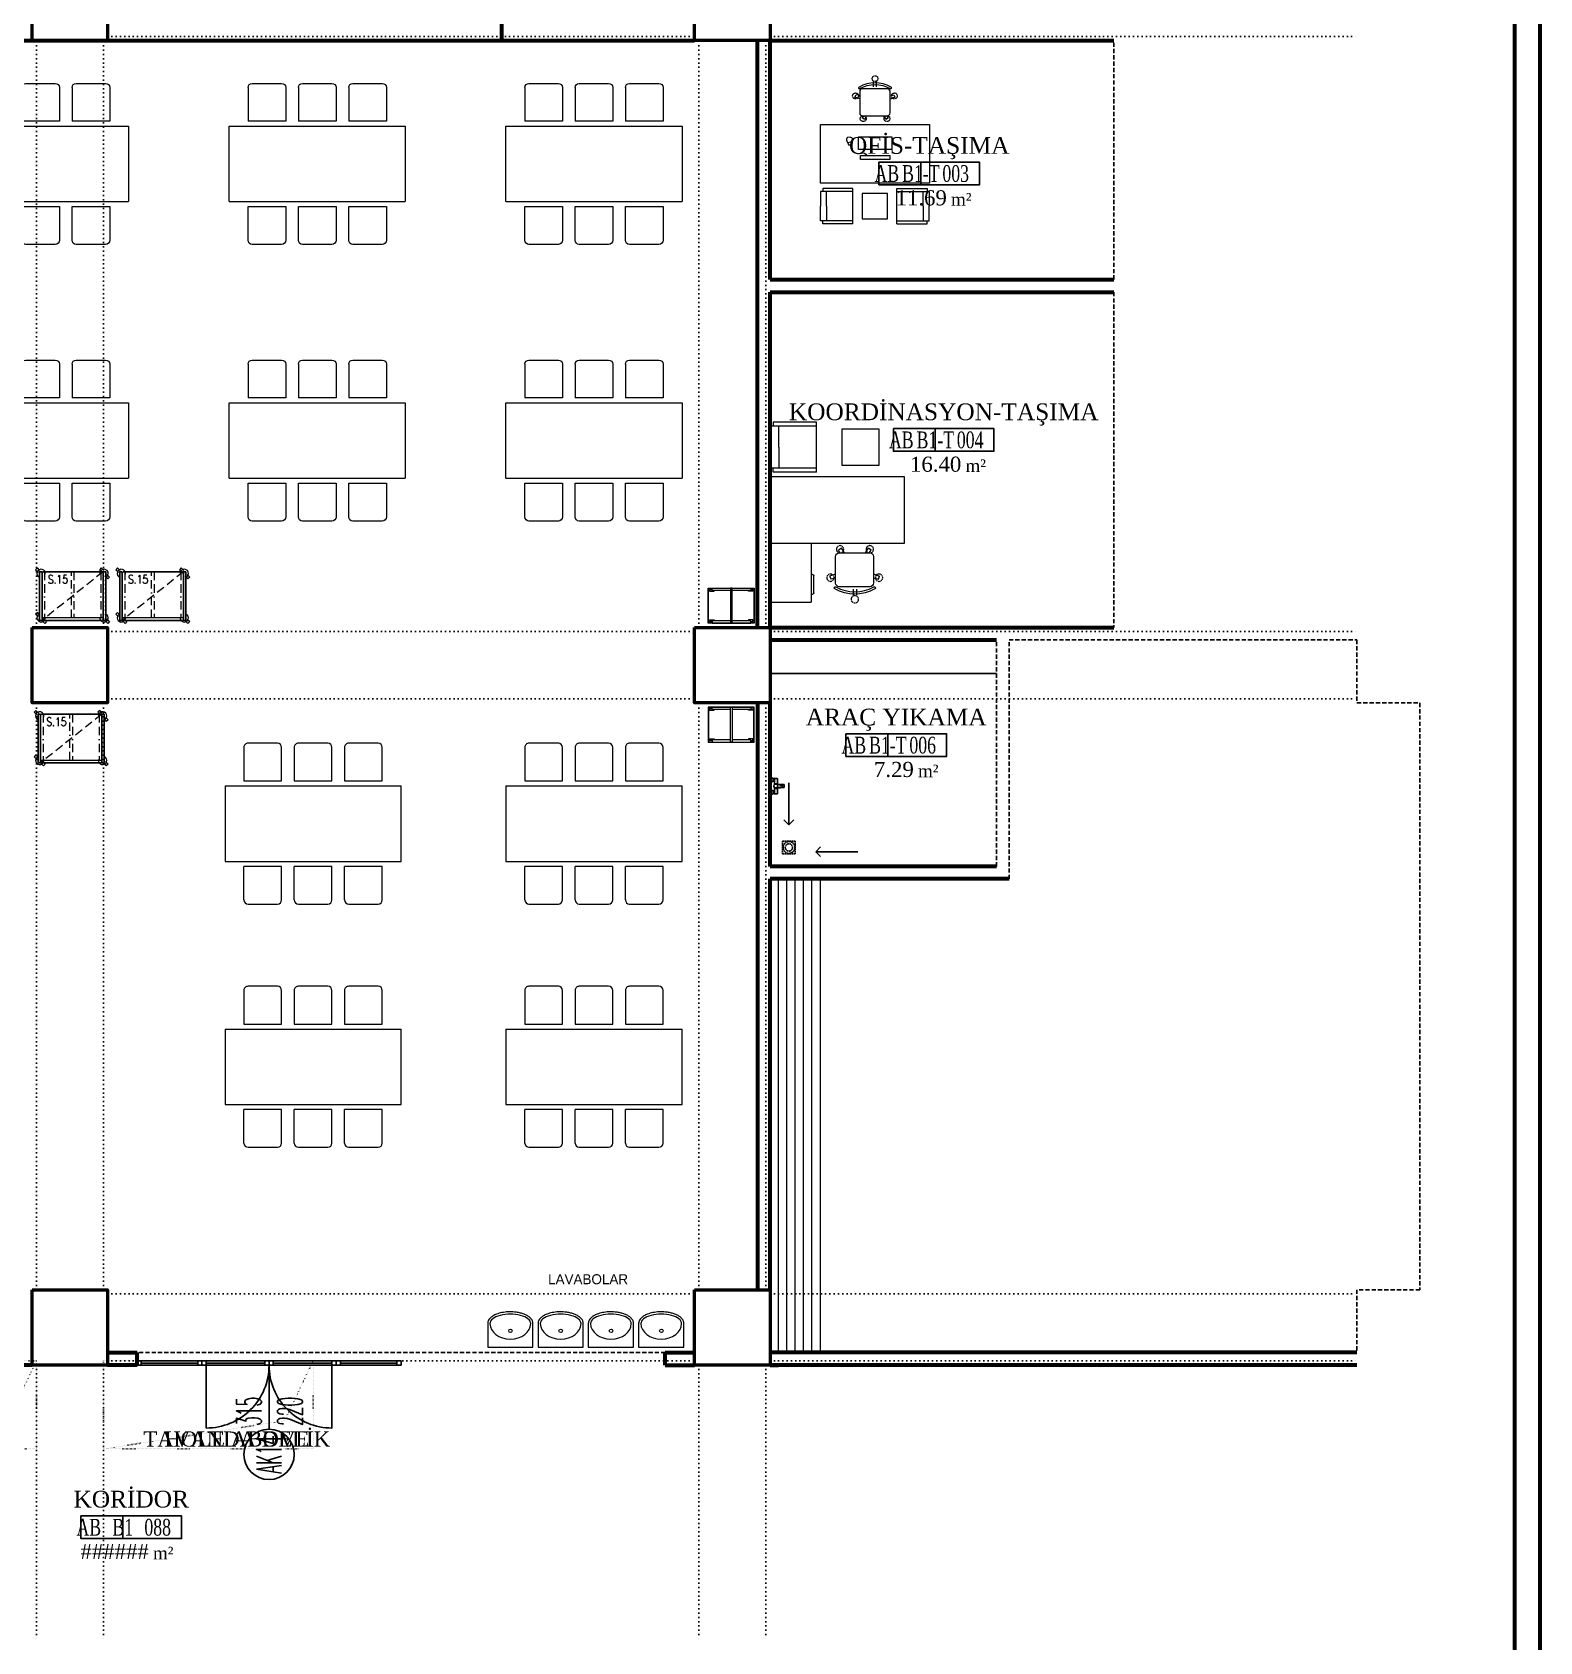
# Model space of a CAD drawing. Extents: x -228812 to 45006, y -308075 to -42938.
# Drawn here: x 37023 to 38821, y -46851 to -44931 of the extents above; entities that cross this region are included whole.
import ezdxf
from ezdxf.enums import TextEntityAlignment as Align

# ---------------------------------------------------------------- set-up
doc = ezdxf.new("R2010")
doc.units = 0
doc.header["$LTSCALE"] = 20
for name, pattern in [('( Hidden )', [0.375, 0.25, -0.125]), ('BORDER', [1.75, 0.5, -0.25, 0.5, -0.25, 0, -0.25]), ('DASHED', [0.75, 0.5, -0.25]), ('DOT', [0.25, 0, -0.25]), ('HIDDEN', [0.375, 0.25, -0.125])]:
    doc.linetypes.add(name, pattern=pattern)
doc.layers.get('0').update_dxf_attribs({"linetype": 'CONTINUOUS', "lineweight": 15})
doc.layers.get('DEFPOINTS').update_dxf_attribs({"linetype": 'CONTINUOUS'})
for name, color, linetype, lineweight in [('-DWG_ANA_1', 7, 'BORDER', 25), ('-DWG_DETAY1', 7, 'CONTINUOUS', 25), ('-DWG_DETAY1_1', 7, 'BORDER', 20), ('-DWG_DETAY2', 7, 'CONTINUOUS', 15), ('DUVAR', 7, 'CONTINUOUS', 60), ('KOLON', 7, 'CONTINUOUS', 50), ('NO', 7, 'CONTINUOUS', 30), ('tefris', 7, 'CONTINUOUS', 20)]:
    doc.layers.add(name, color=color, linetype=linetype, lineweight=lineweight)
for name, color, linetype in [('BL-S', 42, 'CONTINUOUS'), ('IZ', 7, 'CONTINUOUS'), ('KAPILAR', 5, 'CONTINUOUS'), ('KIRIS', 9, 'DOT'), ('OK', 7, 'CONTINUOUS'), ('ROOM', 7, 'CONTINUOUS'), ('ROOM-T', 7, 'CONTINUOUS'), ('TEFRIS SIHHI', 7, 'CONTINUOUS'), ('YAZI-ATT-E', 7, 'CONTINUOUS'), ('YAZI-ATT-T', 7, 'CONTINUOUS'), ('YAZI-TEXT', 7, 'CONTINUOUS'), ('YAZI_BLM_1', 7, 'CONTINUOUS')]:
    doc.layers.add(name, color=color, linetype=linetype)
doc.styles.add('BLM_YAZI', font='stylu.ttf', dxfattribs={"width": 0.8})
doc.styles.add('OLC-200', font='tromans.shx', dxfattribs={"width": 0.5, "height": 0.2})
doc.styles.add('OLC-50', font='romans.shx', dxfattribs={"width": 0.5, "height": 0.15})
doc.styles.add('ROMANS', font='romans.shx', dxfattribs={"width": 0.8})
doc.styles.add('YAZI', font='times.ttf')

# ---------------------------------------------------------------- blocks, each defined once
blk = doc.blocks.new('ROOMNAME')
at = {"color": 0}
blk.add_line((0, 13.5), (0, -13.5), dxfattribs=at)
blk.add_lwpolyline([(-50, 13.5), (-50, -13.5), (70, -13.5), (70, 13.5)], close=True, dxfattribs=at)
at = {"color": 0, "insert": (36, -30.8), "char_height": 15, "width": 39.826, "attachment_point": 4, "style": 'YAZI'}
blk.add_mtext('m²', dxfattribs=at)
at = {"color": 0, "style": 'YAZI'}
for tag, p in [('KOD', (-25, 0)), ('NO', (35, 0))]:
    blk.add_attdef(tag, text='', height=20, dxfattribs=at).set_placement(p, align=Align.MIDDLE_CENTER)
blk.add_attdef('ALAN', text='', height=18, dxfattribs=at).set_placement((31, -29), align=Align.MIDDLE_RIGHT)
at = {"color": 0, "style": 'YAZI', "flags": 1}
for tag, p in [('ALANIHALE', (10, -51.3)), ('CEVRE', (8.8, -70.9))]:
    blk.add_attdef(tag, text='', height=15, dxfattribs=at).set_placement(p, align=Align.MIDDLE_CENTER)
at = {"color": 0, "style": 'OLC-200', "width": 0.5, "flags": 1}
for tag, p in [('DOS', (-43.9, -102.9)), ('SUP', (-12.3, -102.9)), ('DUV', (15.1, -102.9)), ('TAV', (42.4, -102.9)), ('KTIP1', (-43.9, -131.5)), ('KTIP2', (6.1, -131.5)), ('KTIP3', (56.1, -131.5)), ('KTIP1S', (-43.9, -160.1)), ('KTIP2S', (6.1, -160.1)), ('KTIP3S', (56.1, -160.1)), ('PTIP1', (-43.9, -188.6)), ('PTIP2', (6.1, -188.6)), ('PTIP3', (56.1, -188.6)), ('PTIP1S', (-43.9, -217.2)), ('PTIP2S', (6.1, -217.2)), ('PTIP3S', (56.1, -217.2)), ('KISI', (-43.9, -245.8)), ('KW', (6.1, -245.8)), ('ISI', (56.1, -245.8))]:
    blk.add_attdef(tag, p, '', height=15, dxfattribs=at)
at = {"layer": 'ROOM-T', "color": 9, "style": 'YAZI'}
blk.add_attdef('MAHALADI', text='', height=20, dxfattribs=at).set_placement((10, 33.5), align=Align.MIDDLE_CENTER)
blk = doc.blocks.new('KOLTUK')
at = {"color": 0, "linetype": 'ByBlock', "extrusion": (0.003782, 0.00162, 0.999992)}
for p, q in [((-51.6, 25), (-55.5, 25)), ((-55.5, 25), (-55.5, 0)), ((-51.6, 30), (-51.6, 25)), ((0, 30), (-51.6, 30)), ((0, 25), (-51.6, 25)), ((-45, 0), (-45, 25)), ((0, 30), (0, -30)), ((-55.5, -25), (-55.5, 0)), ((-45, 0), (-45, -25)), ((-51.6, -25), (-55.5, -25)), ((-51.6, -30), (-51.6, -25)), ((0, -25), (-51.6, -25)), ((0, -30), (-51.6, -30))]:
    blk.add_line(p, q, dxfattribs=at)
blk = doc.blocks.new('KOLTUK-OFIS')
at = {"color": 0, "linetype": 'Continuous'}
for p, q in [((-17.9, -13.7), (-17.9, -39.1)), ((14.8, -10.2), (-14.4, -10.2)), ((18.3, -39.1), (18.3, -13.7)), ((-14.4, -42.6), (14.8, -42.6))]:
    blk.add_line(p, q, dxfattribs=at)
for points in [[(-15.5, -7.8), (-13.1, -5.9)], [(-13.6, -10.2), (-15.5, -7.8)], [(-10.1, -10.2), (-13.1, -5.9)], [(10, -10.2), (12.6, -5.9)], [(12.6, -5.9), (15.5, -7.8)], [(13.9, -10.2), (15.5, -7.8)], [(-18.3, -30.7), (-23.6, -32.6)], [(18.3, -30.7), (24.1, -32.6)], [(-22.6, -35.4), (-23.6, -32.6)], [(-17.9, -34.1), (-22.6, -35.4)], [(-1.7, -45), (-1.7, -50.7)], [(1.7, -45), (1.7, -50.7)], [(18.3, -34.3), (22.6, -35.4)], [(24.1, -32.6), (22.6, -35.4)]]:
    blk.add_lwpolyline(points, dxfattribs=at)
blk.add_lwpolyline([(18.1, -42.7, -0.263158), (-18.1, -42.7, 1), (-19.1, -44.6, 0.263158), (19.1, -44.6, 1), (18.1, -42.7)], format="xyb", dxfattribs=at)
at = {"color": 0, "linetype": 'HIDDEN', "ltscale": 0.2}
for centre in [(-14.3, -6.9), (14.1, -6.9), (-23.1, -34), (23.3, -34), (0, -54.6)]:
    blk.add_circle(centre, 3.5, dxfattribs=at)
at = {"color": 0, "linetype": 'Continuous'}
for centre, start, end in [((-14.4, -13.7), 89.999, 179.999), ((14.8, -13.7), 359.999, 89.999), ((-14.4, -39.1), 179.999, 269.999), ((14.8, -39.1), 269.999, 359.999)]:
    blk.add_arc(centre, 3.5, start, end, dxfattribs=at)
blk = doc.blocks.new('BILGISAYAR')
at = {"color": 0, "linetype": 'Continuous'}
for p, q in [((33.1, 22.3), (27.3, 21.2)), ((29.4, 15.9), (33, 16.6))]:
    blk.add_line(p, q, dxfattribs=at)
for points in [[(-17.5, 42.7), (17.5, 42.7), (17.5, 37.7), (-17.5, 37.7)], [(-20, 30.7), (20, 30.7), (20, 15.7), (-20, 15.7)]]:
    blk.add_lwpolyline(points, close=True, dxfattribs=at)
for points in [[(29.4, 25.2, 0.523663), (16.4, 35.1, -0.354986), (9.8, 37.7, -0.354986)], [(29.4, 15.9), (28.4, 16.4, -0.284079), (27.3, 18.2), (27.3, 23.1, -0.366629), (28.9, 25.1), (30.5, 25.4)], [(33, 16.6), (33.7, 17.4, 0.284079), (34.2, 19.5), (32.4, 24.1, 0.319814), (30.5, 25.4, 0.319814)]]:
    blk.add_lwpolyline(points, format="xyb", dxfattribs=at)
blk.add_lwpolyline([(27.3, 21.2), (27.3, 20.7)], dxfattribs=at)
blk = doc.blocks.new('MASA DR')
at = {"color": 0}
blk.add_lwpolyline([(-35, -130), (-35, 0), (35, 0), (35, -130), (-35, -130)], dxfattribs=at)
blk.add_lwpolyline([(47.5, -50), (47.5, -80), (77.5, -80), (77.5, -50)], close=True, dxfattribs=at)
at = {"color": 0, "yscale": 0.7000000000000001, "zscale": 0.7000000000000001, "rotation": 270}
for p, xscale in [((62.5, -38.9), 0.7000000000000001), ((62.5, -91.1), -0.7000000000000001)]:
    blk.add_blockref('KOLTUK', p, dxfattribs=dict(at, xscale=xscale))
at = {"color": 0, "rotation": 270}
for name, p in [('KOLTUK-OFIS', (-35, -64.8)), ('BILGISAYAR', (-35.8, -64.6))]:
    blk.add_blockref(name, p, dxfattribs=at)
blk = doc.blocks.new('DOKTORMASASI02')
at = {"color": 0}
for p, q in [((0, -20), (49, -20)), ((0, -90), (0, -20)), ((49, -90), (49, -20)), ((49, -29.7), (50.8, -29.7)), ((52.3, -31.2), (52.3, -51.6)), ((50.8, -53.1), (49, -53.1)), ((160, -90), (0, -90)), ((0, -90), (0, -170)), ((160, -170), (160, -90)), ((0, -170), (160, -170)), ((129.8, -183), (85.8, -183)), ((85.8, -183), (85.8, -227)), ((129.8, -227), (129.8, -183)), ((85.8, -227), (129.8, -227))]:
    blk.add_line(p, q, dxfattribs=at)
for centre, start, end in [((50.8, -31.2), 0, 90), ((50.8, -51.6), 270, 0)]:
    blk.add_arc(centre, 1.5, start, end, dxfattribs=at)
at = {"color": 0, "xscale": 1.25, "yscale": 1.25, "zscale": 1.25, "rotation": 180}
blk.add_blockref('KOLTUK-OFIS', (101.1, -91.8), dxfattribs=at)
at = {"color": 0}
blk.add_blockref('KOLTUK', (55.5, -205), dxfattribs=at)
blk = doc.blocks.new('EGIM-OK')
at = {"color": 0, "ltscale": 200}
for points in [[(50, 0), (0, 0)], [(50, 0), (44.2, 5.9)], [(50, 0), (44.2, -5.9)]]:
    blk.add_lwpolyline(points, dxfattribs=at)
blk = doc.blocks.new('SUZGEC')
at = {"color": 0, "linetype": 'ByBlock', "ltscale": 0.3, "extrusion": (0, 0, -1)}
blk.add_lwpolyline([(0, 0), (-15, 0), (-15, 15), (0, 15)], close=True, dxfattribs=at)
for radius in [7.03, 4.37]:
    blk.add_circle((-7.5, 7.5), radius, dxfattribs=at)
blk = doc.blocks.new('YZG_DUŞ BATARYA')
at = {"color": 0}
for p, q in [((-3.5, 0), (3.5, 0)), ((-3.5, -1), (-3.5, 0)), ((3.5, 0), (3.5, -1)), ((18.4, 0), (11.4, 0)), ((11.4, 0), (11.4, -1)), ((18.4, -1), (18.4, 0)), ((3.5, -1), (-3.5, -1)), ((-1.8, -8.9), (-1.8, -5.2)), ((3.9, -8.9), (-1.8, -8.9)), ((9.6, -7.5), (8.2, -14.1)), ((11, -8.9), (16.7, -8.9)), ((11.4, -1), (18.4, -1)), ((16.7, -8.9), (16.7, -5.2))]:
    blk.add_line(p, q, dxfattribs=at)
for points in [[(-3.5, -1), (-1.3, -3.7)], [(3.9, -8.9), (4.7, -8.6), (4.7, -5.2), (-1.8, -5.2)], [(-1.3, -3.7), (-1.5, -3.7)], [(-1.3, -3.7), (0, -3.7)], [(1.3, -3.7), (0, -3.7)], [(3.5, -1), (1.3, -3.7)], [(1.3, -3.7), (1.5, -3.7)], [(4.7, -5.2), (5.9, -5.2)], [(10.2, -5.2), (9, -5.2)], [(11, -8.9), (10.2, -8.6), (10.2, -5.2), (16.7, -5.2)], [(11.4, -1), (13.6, -3.7)], [(13.6, -3.7), (13.4, -3.7)], [(13.6, -3.7), (14.9, -3.7)], [(16.2, -3.7), (14.9, -3.7)], [(18.4, -1), (16.2, -3.7)], [(16.2, -3.7), (16.4, -3.7)]]:
    blk.add_lwpolyline(points, dxfattribs=at)
for points in [[(5.3, -7.5), (6.7, -14.1, 0.987459), (8.2, -14.1, -0.722902)], [(6, -8.3, 0.499508), (8.7, -8.3, 1.383314)]]:
    blk.add_lwpolyline(points, format="xyb", dxfattribs=at)
for centre, radius, start, end in [((0.9, -4.4), 2.54, 162.6005, 197.4633), ((-0.9, -4.4), 2.54, 342.5367, 17.3995), ((7.5, -6.8), 2.24, 343.1048, 196.8952), ((15.9, -4.4), 2.54, 162.6005, 197.4633), ((14, -4.4), 2.54, 342.5367, 17.3995)]:
    blk.add_arc(centre, radius, start, end, dxfattribs=at)
for points in [[(4.7, -8.5), (4.7, -8.6), (4.9, -8.8), (5, -9), (5.2, -9.3), (5.4, -9.7), (5.4, -10.4), (5.4, -11), (5.5, -12.1), (5.6, -13), (5.6, -14.3), (5.6, -15.6), (5.7, -16.9)], [(5.7, -16.9), (5.8, -16.9), (6, -16.9), (6.1, -16.9), (6.2, -16.9), (6.4, -16.9), (6.6, -16.9), (6.8, -17), (7, -17), (7.5, -17)], [(9.2, -16.9), (9.1, -16.9), (8.9, -16.9), (8.8, -16.9), (8.7, -16.9), (8.5, -16.9), (8.4, -16.9), (8.1, -17), (7.9, -17), (7.5, -17)], [(10.2, -8.5), (10.2, -8.6), (10, -8.8), (9.9, -9), (9.7, -9.3), (9.5, -9.7), (9.5, -10.4), (9.5, -11), (9.4, -12.1), (9.3, -13), (9.3, -14.3), (9.3, -15.6), (9.2, -16.9)]]:
    blk.add_spline(points, degree=3, dxfattribs=at)
blk = doc.blocks.new('YEMEKHANE-SERVIS')
at = {"color": 0}
for points in [[(0, 0), (42, 0), (42, 55), (0, 55)], [(0, 28.8), (42, 28.8), (42, 26.8), (0, 26.8)]]:
    blk.add_lwpolyline(points, close=True, dxfattribs=at)
for points in [[(3, 26.8), (3, 4.7), (0, 4.7), (0, 51), (3, 51), (3, 28.8)], [(41.5, 51), (41.5, 54.5), (0.5, 54.5), (0.5, 51)], [(2, 51), (2, 53.3), (3.9, 53.3), (3.9, 48), (3, 48)], [(40, 51), (40, 53.3), (38.1, 53.3), (38.1, 48), (39, 48)], [(39, 26.8), (39, 4.7), (42, 4.7), (42, 51), (39, 51), (39, 28.8)], [(0.5, 4.7), (0.5, 0.5), (41.5, 0.5), (41.5, 4.7)], [(2, 4.7), (2, 1.7), (3.9, 1.7), (3.9, 7), (3, 7)], [(40, 4.7), (40, 1.7), (38.1, 1.7), (38.1, 7), (39, 7)]]:
    blk.add_lwpolyline(points, dxfattribs=at)
blk = doc.blocks.new('YAZI-ATT')
at = {"layer": 'YAZI-ATT-E', "color": 0, "style": 'YAZI'}
blk.add_attdef('TEXT', text='', height=15, dxfattribs=at).set_placement((6.4, 7.3), align=Align.MIDDLE_CENTER)
at = {"layer": 'YAZI-ATT-T', "color": 9, "style": 'YAZI'}
blk.add_attdef('YAZI', text='', height=15, dxfattribs=at).set_placement((6, 7.3), align=Align.MIDDLE_CENTER)
blk = doc.blocks.new('KOLON90')
at = {"layer": 'KOLON', "color": 4}
blk.add_lwpolyline([(-45, 45), (45, 45), (45, -45), (-45, -45)], close=True, dxfattribs=at)
blk = doc.blocks.new('*U9156')
at = {"color": 0}
for p, q in [((-165, 5), (-232.5, 5)), ((-232.5, 0), (-165, 0)), ((5, 5), (72.5, 5)), ((5, 0), (72.5, 0))]:
    blk.add_line(p, q, dxfattribs=at)
at = {"color": 16}
for p, q in [((-232.5, 2.5), (-165, 2.5)), ((5, 2.5), (72.5, 2.5))]:
    blk.add_line(p, q, dxfattribs=at)
at = {"color": 0, "linetype": 'ByBlock', "lineweight": -3}
for p, q in [((-155, 5), (-85, 5)), ((-85, 0), (-155, 0)), ((-5, 5), (-75, 5)), ((-75, 0), (-5, 0))]:
    blk.add_line(p, q, dxfattribs=at)
at = {"color": 16, "linetype": 'ByBlock', "lineweight": -3}
for p, q in [((-85, 2.5), (-155, 2.5)), ((-75, 2.5), (-5, 2.5))]:
    blk.add_line(p, q, dxfattribs=at)
at = {"color": 0, "linetype": 'ByBlock', "lineweight": -3, "flags": 128}
for points in [[(-155, 5), (-155, 80, -0.414214), (-80, 5)], [(-5, 5), (-5, 80, 0.414214), (-80, 5)]]:
    blk.add_lwpolyline(points, format="xyb", dxfattribs=at)
at = {"color": 16}
blk.add_lwpolyline([(-80, 2.5), (-80, 81.5)], dxfattribs=at)
at = {"color": 0, "linetype": 'ByBlock', "lineweight": -3}
for points in [[(-232.5, 5), (-232.5, 0), (-237.5, 0), (-237.5, 5)], [(-160, 5), (-160, 0), (-165, 0), (-165, 5)], [(-155, 5), (-155, 0), (-160, 0), (-160, 5)], [(-80, 5), (-80, 0), (-85, 0), (-85, 5)], [(-80, 5), (-80, 0), (-75, 0), (-75, 5)], [(0, 5), (0, 0), (-5, 0), (-5, 5)], [(5, 5), (5, 0), (0, 0), (0, 5)], [(77.5, 5), (77.5, 0), (72.5, 0), (72.5, 5)]]:
    blk.add_lwpolyline(points, close=True, dxfattribs=at)
at = {"color": 16}
blk.add_circle((-80, 111.5), 30, dxfattribs=at)
at = {"color": 16, "style": 'OLC-50', "width": 0.45}
blk.add_attdef('POZ', text='', height=30, rotation=270, dxfattribs=at).set_placement((-80, 111.5), align=Align.MIDDLE_CENTER)
blk.add_attdef('YUK', text='', height=30, rotation=270, dxfattribs=at).set_placement((-90, 77.5), align=Align.TOP_LEFT)
blk.add_attdef('GEN', text='', height=30, rotation=270, dxfattribs=at).set_placement((-80, 77.5), align=Align.BOTTOM_LEFT)
at = {"style": 'OLC-50', "width": 0.5, "flags": 1}
for tag, p in [('KABLOK', (-174.2, -88.8)), ('KAMAHKOD', (-69.8, -88.8)), ('KAMAHNO', (-181.2, -125.6)), ('KAMAHAD', (-65.6, -125)), ('DUVKA', (-174.5, -161)), ('KARENK', (-68.6, -159.8)), ('KATIP', (-174.1, -199)), ('KASAMAL', (-69.8, -194.6)), ('KAMAL', (-174.6, -238)), ('KASARENK', (-69.4, -234)), ('MENFEZ', (-175.9, -273.9)), ('YANGIN', (-70.1, -271.9)), ('ACILYON', (-178.6, -308.5)), ('CEKIT', (-72.2, -308.2)), ('CARPTEK', (-180.9, -342.4)), ('FOTOSEL', (-72.7, -342.1)), ('PBAR', (-179.1, -376.1)), ('KONTROL', (-72.9, -376.1))]:
    blk.add_attdef(tag, p, '', height=30, dxfattribs=at)
blk = doc.blocks.new('6LI')
at = {"color": 0, "lineweight": -2}
for p, q in [((7062.5, -56269.6), (7062.5, -56309.6)), ((7102.5, -56264.6), (7067.5, -56264.6)), ((7107.5, -56269.6), (7107.5, -56309.6)), ((7122.5, -56269.6), (7122.5, -56309.6)), ((7162.5, -56264.6), (7127.5, -56264.6)), ((7167.5, -56269.6), (7167.5, -56309.6)), ((7182.5, -56269.6), (7182.5, -56309.6)), ((7222.5, -56264.6), (7187.5, -56264.6)), ((7227.5, -56269.6), (7227.5, -56309.6)), ((7062.5, -56309.6), (7107.5, -56309.6)), ((7122.5, -56309.6), (7167.5, -56309.6)), ((7182.5, -56309.6), (7227.5, -56309.6)), ((7040, -56315.6), (7040, -56405.6)), ((7250, -56315.6), (7040, -56315.6)), ((7250, -56405.6), (7250, -56315.6)), ((7250, -56405.6), (7040, -56405.6)), ((7107.5, -56411.6), (7062.5, -56411.6)), ((7062.5, -56411.6), (7062.5, -56451.6)), ((7107.5, -56451.6), (7107.5, -56411.6)), ((7167.5, -56411.6), (7122.5, -56411.6)), ((7122.5, -56411.6), (7122.5, -56451.6)), ((7167.5, -56451.6), (7167.5, -56411.6)), ((7227.5, -56411.6), (7182.5, -56411.6)), ((7182.5, -56411.6), (7182.5, -56451.6)), ((7227.5, -56451.6), (7227.5, -56411.6)), ((7067.5, -56456.6), (7102.5, -56456.6)), ((7127.5, -56456.6), (7162.5, -56456.6)), ((7187.5, -56456.6), (7222.5, -56456.6))]:
    blk.add_line(p, q, dxfattribs=at)
for centre, start, end in [((7067.5, -56269.6), 90, 180), ((7102.5, -56269.6), 0, 90), ((7127.5, -56269.6), 90, 180), ((7162.5, -56269.6), 0, 90), ((7187.5, -56269.6), 90, 180), ((7222.5, -56269.6), 0, 90), ((7067.5, -56451.6), 180, 270), ((7102.5, -56451.6), 270, 0), ((7127.5, -56451.6), 180, 270), ((7162.5, -56451.6), 270, 0), ((7187.5, -56451.6), 180, 270), ((7222.5, -56451.6), 270, 0)]:
    blk.add_arc(centre, 5, start, end, dxfattribs=at)
blk = doc.blocks.new('ja-lavabo')
at = {"layer": 'tefris', "color": 0}
blk.add_lwpolyline([(27, -28), (27, 0), (-27, 0), (-27, -28)], dxfattribs=at)
blk.add_circle((-0.1, -19.5), 2.08, dxfattribs=at)
for ratio, start_param, end_param in [(0.753549, 3.141593, 6.283185), (0.470674, 0, 3.141593)]:
    blk.add_ellipse((0, -28), major_axis=(-24.3, 0), ratio=ratio, start_param=start_param, end_param=end_param, dxfattribs=at)
blk.add_open_spline([(-27, -28), (-27, -28.5), (-26.9, -29.1), (-26.7, -30.2), (-26.5, -30.7), (-26.1, -31.8), (-25.8, -32.3), (-25.2, -33.3), (-24.8, -33.7), (-23.7, -35), (-22.7, -35.8), (-20.7, -37.3), (-19.5, -37.9), (-17, -39.1), (-15.7, -39.6), (-12.8, -40.5), (-11.3, -40.9), (-8.2, -41.5), (-6.6, -41.7), (-2.5, -42.1), (0.1, -42.2), (5.1, -41.9), (7.6, -41.6), (12.3, -40.7), (14.5, -40.1), (18, -38.7), (19.4, -38), (21.7, -36.6), (22.7, -35.9), (24.1, -34.5), (24.7, -33.9), (25.7, -32.5), (26.1, -31.8), (26.7, -30.4), (26.8, -29.8), (27, -28.7), (27, -28.3), (27, -28)], degree=3, knots=[0, 0, 0, 0, 0.099114, 0.099114, 0.198227, 0.198227, 0.297341, 0.297341, 0.396455, 0.396455, 0.592207, 0.592207, 0.78796, 0.78796, 0.983712, 0.983712, 1.179465, 1.179465, 1.375217, 1.375217, 1.672137, 1.672137, 1.969056, 1.969056, 2.265976, 2.265976, 2.486894, 2.486894, 2.671702, 2.671702, 2.816525, 2.816525, 2.961349, 2.961349, 3.07256, 3.07256, 3.141593, 3.141593, 3.141593, 3.141593], dxfattribs=at)
blk = doc.blocks.new('ATK200')
at = {"layer": '-DWG_ANA_1', "color": 0, "linetype": 'Continuous'}
for points in [[(0, -58), (0, 0), (3, 0), (3, -58)], [(76, -58), (76, 0), (79, 0), (79, -58)]]:
    blk.add_lwpolyline(points, close=True, dxfattribs=at)
at = {"layer": '-DWG_DETAY1', "color": 0, "linetype": 'Continuous'}
for points in [[(4, 0), (75, 0)], [(4, -58), (75, -58)]]:
    blk.add_lwpolyline(points, dxfattribs=at)
at = {"layer": '-DWG_DETAY1_1', "color": 0}
for points in [[(6, -58), (6, -3)], [(73, -58), (73, -3)]]:
    blk.add_lwpolyline(points, dxfattribs=at)
blk.add_lwpolyline([(38, -3), (41, -3), (41, -58), (38, -58)], close=True, dxfattribs=at)
at = {"layer": '-DWG_DETAY2', "color": 0, "linetype": 'DASHED'}
blk.add_line((3, -58), (76, 0), dxfattribs=at)
at = {"layer": '-DWG_DETAY2', "color": 0, "linetype": 'HIDDEN'}
for points in [[(-1.4, -1.6), (-4.5, 1.5), (-2.4, 3.6), (0.8, 0.5)], [(73.6, -1.6), (70.5, 1.5), (72.6, 3.6), (75.8, 0.5)], [(78.4, -6.4), (81.5, -9.5), (83.6, -7.4), (80.5, -4.2)], [(-1.4, -54.6), (-4.5, -51.5), (-2.4, -49.4), (0.8, -52.5)], [(2.4, -59.4), (5.5, -62.5), (7.6, -60.4), (4.5, -57.2)], [(78.4, -59.4), (81.5, -62.5), (83.6, -60.4), (80.5, -57.2)]]:
    blk.add_lwpolyline(points, dxfattribs=at)
at = {"layer": '-DWG_DETAY2', "color": 0, "linetype": 'Continuous'}
blk.add_lwpolyline([(4, -3), (75, -3)], dxfattribs=at)
at = {"layer": '-DWG_DETAY2', "color": 0}
for centre, start, end in [((2, -3), 348.463, 246.4218), ((77, -3), 293.5782, 191.537), ((2, -56), 113.5782, 11.537), ((77, -56), 168.463, 66.4218)]:
    blk.add_arc(centre, 5, start, end, dxfattribs=at)
at = {"layer": 'NO', "linetype": 'Continuous', "style": 'ROMANS', "width": 0.8}
blk.add_attdef('NO', text='', height=10, dxfattribs=at).set_placement((57, -49), align=Align.MIDDLE)

msp = doc.modelspace()

# ---------------------------------------------------------------- linework, layer by layer
at = {"layer": 'DEFPOINTS', "color": 7, "linetype": '( Hidden )'}
for p, q in [((37887.874, -44941.5), (35527.874, -44941.5)), ((37887.874, -45641.5), (37887.874, -44941.5)), ((37812.874, -45731.5), (37812.874, -45641.5)), ((37812.874, -45641.5), (37887.874, -45641.5)), ((37887.874, -45731.5), (37812.874, -45731.5)), ((37887.874, -46431.5), (37887.874, -45731.5)), ((37022.874, -46431.5), (37112.874, -46431.5)), ((37112.874, -46431.5), (37112.874, -46506.5)), ((37812.874, -46506.5), (37812.874, -46431.5)), ((37812.874, -46431.5), (37887.874, -46431.5)), ((37112.874, -46506.5), (37812.874, -46506.5))]:
    msp.add_line(p, q, dxfattribs=at)
for points in [[(38312.874, -45226.5), (38312.874, -44941.5), (37902.874, -44941.5), (37902.874, -45226.5), (38312.874, -45226.5), (38312.874, -45226.5)], [(38312.874, -45241.5), (38312.874, -45641.5), (37902.874, -45641.5), (37902.874, -45241.5), (38312.874, -45241.5), (38312.874, -45241.5)]]:
    msp.add_lwpolyline(points, dxfattribs=at)
for points in [[(38187.874, -45941.5), (38187.874, -45656.5), (38602.874, -45656.5), (38602.874, -45731.5), (38677.874, -45731.5), (38677.874, -46431.5), (38602.874, -46431.5), (38602.874, -46506.5), (37902.874, -46506.5), (37902.874, -45941.5)], [(38172.874, -45656.5), (37902.874, -45656.5), (37902.874, -45926.5), (38172.874, -45926.5)]]:
    msp.add_lwpolyline(points, close=True, dxfattribs=at)
at = {"layer": 'DUVAR', "color": 2, "linetype": 'ByBlock', "ltscale": 0.5}
for p, q in [((38820.891, -43016.663), (38820.891, -49358.099)), ((38790.891, -43046.663), (38790.891, -49328.099))]:
    msp.add_line(p, q, dxfattribs=at)
at = {"layer": 'DUVAR', "color": 2}
for p, q in [((37112.874, -44941.5), (37812.874, -44941.5)), ((37112.874, -44941.5), (37812.874, -44941.5)), ((37902.874, -44941.5), (38312.874, -44941.5)), ((37902.874, -45226.5), (38312.874, -45226.5)), ((37902.874, -45241.5), (38312.874, -45241.5)), ((37902.874, -45641.5), (38312.874, -45641.5)), ((37902.874, -45656.5), (38172.874, -45656.5)), ((38172.874, -45926.5), (37902.874, -45926.5)), ((38187.874, -45941.5), (37902.874, -45941.5)), ((38602.874, -46506.5), (37902.874, -46506.5)), ((37912.874, -46506.5), (37902.874, -46506.5)), ((37912.874, -46506.5), (37902.874, -46506.5)), ((38602.874, -46521.5), (37902.874, -46521.5)), ((37902.874, -46521.5), (37912.874, -46521.5)), ((37902.874, -46521.5), (37912.874, -46521.5))]:
    msp.add_line(p, q, dxfattribs=at)
at = {"layer": 'DUVAR', "color": 2, "ltscale": 0.5}
for p, q in [((37887.874, -45641.5), (37887.874, -44941.5)), ((37902.874, -45226.5), (37902.874, -44941.5)), ((37902.874, -45641.5), (37902.874, -45241.5)), ((37902.874, -45926.5), (37902.874, -45731.5)), ((37902.874, -46431.5), (37902.874, -45941.5)), ((37022.874, -46521.5), (36512.874, -46521.5)), ((37112.874, -46506.5), (37147.874, -46506.5)), ((37147.883, -46521.5), (37112.874, -46521.5)), ((37147.874, -46521.5), (37147.874, -46506.5)), ((37777.874, -46521.5), (37777.874, -46506.5)), ((37777.874, -46506.5), (37812.874, -46506.5)), ((37777.874, -46521.5), (37812.874, -46521.5))]:
    msp.add_line(p, q, dxfattribs=at)
at = {"layer": 'DUVAR'}
msp.add_lwpolyline([(35442.874, -44681.5), (35527.874, -44681.5), (35527.874, -44941.5), (37582.874, -44941.5), (37582.874, -43131.5), (35447.874, -43131.5), (35442.874, -43131.5)], close=True, dxfattribs=at)
at = {"layer": 'DUVAR', "color": 2, "ltscale": 0.5}
msp.add_lwpolyline([(37887.874, -45731.5), (37887.874, -46431.5)], dxfattribs=at)
at = {"layer": 'IZ', "color": 9, "linetype": 'DOT', "ltscale": 0.3}
for points in [[(36777.874, -46621.5), (36993.916, -46587.823), (37027.874, -46516.5), (36777.874, -46516.5), (36777.874, -46621.5), (37027.874, -46621.5), (37027.873, -46516.5)], [(37107.874, -46621.5), (37323.916, -46587.823), (37357.874, -46516.5), (37107.874, -46516.5), (37107.874, -46621.5), (37357.874, -46621.5), (37357.874, -46516.5)]]:
    msp.add_lwpolyline(points, dxfattribs=at)
at = {"layer": 'KIRIS', "color": 251}
for p, q in [((37027.874, -45641.5), (37027.874, -44941.5)), ((37107.874, -45641.5), (37107.874, -44941.5)), ((37112.874, -44936.5), (37812.874, -44936.5)), ((37817.874, -45641.5), (37817.874, -44941.5)), ((37897.874, -45641.5), (37897.874, -44941.5)), ((37902.874, -44936.5), (38602.874, -44936.5)), ((37112.874, -45646.5), (37812.874, -45646.5)), ((37902.874, -45646.5), (38602.874, -45646.5)), ((37027.874, -46431.5), (37027.874, -45731.5)), ((37107.874, -46431.5), (37107.874, -45731.5)), ((37112.874, -45726.5), (37812.874, -45726.5)), ((37817.874, -46431.5), (37817.874, -45731.5)), ((37897.874, -46431.5), (37897.874, -45731.5)), ((37902.874, -45726.5), (38602.874, -45726.5)), ((37112.874, -46436.5), (37812.874, -46436.5)), ((37902.874, -46436.5), (38602.874, -46436.5)), ((37027.874, -46521.5), (37027.874, -46851.5)), ((37107.874, -46521.5), (37107.874, -46851.5)), ((37112.874, -46516.5), (37812.874, -46516.5)), ((37817.874, -46521.5), (37817.874, -46851.5)), ((37897.874, -46521.5), (37897.874, -46851.5)), ((37902.874, -46516.5), (38602.874, -46516.5))]:
    msp.add_line(p, q, dxfattribs=at)
at = {"layer": 'tefris', "color": 16, "ltscale": 0.05}
for p, q in [((37912.874, -46506.5), (37912.874, -45941.5)), ((37912.874, -46506.5), (37912.874, -45941.5)), ((37922.874, -46506.5), (37922.874, -45941.5)), ((37922.874, -46506.5), (37922.874, -45941.5)), ((37932.874, -46506.5), (37932.874, -45941.5)), ((37932.874, -46506.5), (37932.874, -45941.5)), ((37942.874, -46506.5), (37942.874, -45941.5)), ((37942.874, -46506.5), (37942.874, -45941.5)), ((37952.874, -46506.5), (37952.874, -45941.5)), ((37952.874, -46506.5), (37952.874, -45941.5))]:
    msp.add_line(p, q, dxfattribs=at)
at = {"layer": 'tefris', "color": 11}
msp.add_line((37962.874, -46506.5), (37962.874, -45941.5), dxfattribs=at)
at = {"layer": 'TEFRIS SIHHI', "color": 155}
msp.add_line((37902.874, -45696.5), (38172.874, -45696.5), dxfattribs=at)

# ---------------------------------------------------------------- block references
at = {"linetype": 'Continuous', "rotation": 180}
for p in [(37593.113, -46500), (37653.113, -46500), (37713.113, -46500), (37773.113, -46500)]:
    msp.add_blockref('ja-lavabo', p, dxfattribs=at)
at = {"layer": 'BL-S', "linetype": 'Continuous'}
ref = msp.add_blockref('ATK200', (37110.577, -45633.101), dxfattribs=dict(at, rotation=180))
ref.add_attrib('NO', 'S.15', dxfattribs={"layer": 'NO', "linetype": 'Continuous', "height": 10, "style": 'ROMANS', "width": 0.8}).set_placement((37053.577, -45584.101), align=Align.MIDDLE)
ref = msp.add_blockref('ATK200', (37206.234, -45633.101), dxfattribs=dict(at, rotation=180))
ref.add_attrib('NO', 'S.15', dxfattribs={"layer": 'NO', "linetype": 'Continuous', "height": 10, "style": 'ROMANS', "width": 0.8}).set_placement((37149.234, -45584.101), align=Align.MIDDLE)
ref = msp.add_blockref('ATK200', (37108.846, -45803.101), dxfattribs=dict(at, rotation=180))
ref.add_attrib('NO', 'S.15', dxfattribs={"layer": 'NO', "linetype": 'Continuous', "height": 10, "style": 'ROMANS', "width": 0.8}).set_placement((37051.846, -45754.101), align=Align.MIDDLE)
at = {"layer": 'KAPILAR', "rotation": 180}
msp.add_blockref('*U9156', (37225.374, -46516.5), dxfattribs=at).add_auto_attribs({'POZ': 'AK14', 'GEN': '315', 'YUK': '220'})
msp.add_blockref('*U9156', (37225.374, -46516.5), dxfattribs=at).add_auto_attribs({'POZ': 'AK14', 'GEN': '315', 'YUK': '220'})
at = {"layer": 'KOLON', "color": 1}
for p in [(37067.874, -44896.5), (37857.874, -44896.5), (37067.874, -45686.5), (37857.874, -45686.5), (37067.874, -46476.5), (37857.874, -46476.5)]:
    msp.add_blockref('KOLON90', p, dxfattribs=at)
at = {"layer": 'OK', "color": 252, "rotation": 270}
msp.add_blockref('EGIM-OK', (37925.374, -45826.969), dxfattribs=at)
msp.add_blockref('EGIM-OK', (37925.374, -45826.969), dxfattribs=at)
at = {"layer": 'OK', "color": 252, "xscale": -1, "rotation": 1.17435565272217e-06}
msp.add_blockref('EGIM-OK', (38007.405, -45909), dxfattribs=at)
at = {"layer": 'ROOM', "ltscale": 0.5}
ref = msp.add_blockref('ROOMNAME', (38082.701, -45100.071), dxfattribs=at)
ref.add_attrib('MAHALADI', 'OFİS-TAŞIMA', dxfattribs={"layer": 'ROOM-T', "color": 9, "height": 20, "style": 'YAZI'}).set_placement((38092.701, -45066.571), align=Align.MIDDLE_CENTER)
ref.add_attrib('BLOK', 'AB', dxfattribs={"layer": '0', "color": 0, "height": 20, "style": 'YAZI', "width": 0.7}).set_placement((38042.13, -45100.071), align=Align.MIDDLE_CENTER)
ref.add_attrib('KOD', 'B1-T', dxfattribs={"layer": '0', "color": 0, "height": 20, "style": 'YAZI', "width": 0.7}).set_placement((38082.701, -45100.071), align=Align.MIDDLE_CENTER)
ref.add_attrib('NO', '003', dxfattribs={"layer": '0', "color": 0, "height": 20, "style": 'YAZI', "width": 0.7}).set_placement((38124.273, -45100.071), align=Align.MIDDLE_CENTER)
ref.add_attrib('ALAN', '11.69', dxfattribs={"layer": '0', "color": 0, "height": 18, "style": 'YAZI'}).set_placement((38113.701, -45129.071), align=Align.MIDDLE_RIGHT)
ref = msp.add_blockref('ROOMNAME', (38099.944, -45417.806), dxfattribs=at)
ref.add_attrib('MAHALADI', 'KOORDİNASYON-TAŞIMA', dxfattribs={"layer": 'ROOM-T', "color": 9, "height": 20, "style": 'YAZI'}).set_placement((38109.944, -45384.306), align=Align.MIDDLE_CENTER)
ref.add_attrib('BLOK', 'AB', dxfattribs={"layer": '0', "color": 0, "height": 20, "style": 'YAZI', "width": 0.7}).set_placement((38059.372, -45417.806), align=Align.MIDDLE_CENTER)
ref.add_attrib('KOD', 'B1-T', dxfattribs={"layer": '0', "color": 0, "height": 20, "style": 'YAZI', "width": 0.7}).set_placement((38099.944, -45417.806), align=Align.MIDDLE_CENTER)
ref.add_attrib('NO', '004', dxfattribs={"layer": '0', "color": 0, "height": 20, "style": 'YAZI', "width": 0.7}).set_placement((38141.515, -45417.806), align=Align.MIDDLE_CENTER)
ref.add_attrib('ALAN', '16.40', dxfattribs={"layer": '0', "color": 0, "height": 18, "style": 'YAZI'}).set_placement((38130.944, -45446.806), align=Align.MIDDLE_RIGHT)
ref = msp.add_blockref('ROOMNAME', (38043.339, -45781.922), dxfattribs=at)
ref.add_attrib('MAHALADI', 'ARAÇ YIKAMA', dxfattribs={"layer": 'ROOM-T', "color": 9, "height": 20, "style": 'YAZI'}).set_placement((38053.339, -45748.422), align=Align.MIDDLE_CENTER)
ref.add_attrib('BLOK', 'AB', dxfattribs={"layer": '0', "color": 0, "height": 20, "style": 'YAZI', "width": 0.7}).set_placement((38002.768, -45781.922), align=Align.MIDDLE_CENTER)
ref.add_attrib('KOD', 'B1-T', dxfattribs={"layer": '0', "color": 0, "height": 20, "style": 'YAZI', "width": 0.7}).set_placement((38043.339, -45781.922), align=Align.MIDDLE_CENTER)
ref.add_attrib('NO', '006', dxfattribs={"layer": '0', "color": 0, "height": 20, "style": 'YAZI', "width": 0.7}).set_placement((38084.91, -45781.922), align=Align.MIDDLE_CENTER)
ref.add_attrib('ALAN', '7.29', dxfattribs={"layer": '0', "color": 0, "height": 18, "style": 'YAZI'}).set_placement((38074.339, -45810.922), align=Align.MIDDLE_RIGHT)
ref = msp.add_blockref('ROOMNAME', (37130.956, -46714.841), dxfattribs=at)
ref.add_attrib('MAHALADI', 'KORİDOR', dxfattribs={"layer": 'ROOM-T', "color": 9, "height": 20, "style": 'YAZI'}).set_placement((37140.956, -46681.341), align=Align.MIDDLE_CENTER)
ref.add_attrib('BLOK', 'AB', dxfattribs={"layer": '0', "color": 0, "height": 20, "style": 'YAZI', "width": 0.7}).set_placement((37090.385, -46714.841), align=Align.MIDDLE_CENTER)
ref.add_attrib('KOD', 'B1', dxfattribs={"layer": '0', "color": 0, "height": 20, "style": 'YAZI', "width": 0.7}).set_placement((37130.956, -46714.841), align=Align.MIDDLE_CENTER)
ref.add_attrib('NO', '088', dxfattribs={"layer": '0', "color": 0, "height": 20, "style": 'YAZI', "width": 0.7}).set_placement((37172.528, -46714.841), align=Align.MIDDLE_CENTER)
ref.add_attrib('ALAN', '######', dxfattribs={"layer": '0', "color": 0, "height": 18, "style": 'YAZI'}).set_placement((37161.956, -46743.841), align=Align.MIDDLE_RIGHT)
at = {"layer": 'tefris', "color": 11}
for name, p, rotation in [('MASA DR', (38092.874, -45076.5), 270), ('6LI', (44502.863, -102236.184), 180), ('6LI', (44837.863, -102236.184), 180), ('6LI', (44502.863, -102526.184), 180), ('6LI', (44837.863, -102526.184), 180)]:
    msp.add_blockref(name, p, dxfattribs=dict(at, rotation=rotation))
at = {"layer": 'tefris', "color": 11, "xscale": -1}
for p in [(44177.863, 11271.983), (44507.863, 11271.983), (44837.863, 11271.983), (44177.863, 10941.983), (44507.863, 10941.983), (44837.863, 10941.983)]:
    msp.add_blockref('6LI', p, dxfattribs=at)
at = {"layer": 'tefris', "color": 11, "xscale": -1, "rotation": 180}
msp.add_blockref('DOKTORMASASI02', (37902.874, -45631.5), dxfattribs=at)
at = {"layer": 'tefris', "color": 11, "extrusion": (0, 0, -1), "zscale": -1, "rotation": 90}
msp.add_blockref('YEMEKHANE-SERVIS', (-37829.037, -45636.5), dxfattribs=at)
msp.add_blockref('YEMEKHANE-SERVIS', (-37829.037, -45636.5), dxfattribs=at)
at = {"layer": 'tefris', "color": 11, "extrusion": (0, 0, -1), "xscale": -1, "zscale": -1, "rotation": 90}
msp.add_blockref('YEMEKHANE-SERVIS', (-37829.037, -45736.5), dxfattribs=at)
msp.add_blockref('YEMEKHANE-SERVIS', (-37829.037, -45736.5), dxfattribs=at)
at = {"layer": 'TEFRIS SIHHI', "color": 155, "rotation": 90}
msp.add_blockref('YZG_DUŞ BATARYA', (37902.874, -45838.222), dxfattribs=at)
msp.add_blockref('YZG_DUŞ BATARYA', (37902.874, -45838.222), dxfattribs=at)
at = {"layer": 'TEFRIS SIHHI', "color": 155, "linetype": 'HIDDEN', "rotation": 90.00000000000001}
msp.add_blockref('SUZGEC', (37932.874, -45911.5), dxfattribs=at)
msp.add_blockref('SUZGEC', (37932.874, -45911.5), dxfattribs=at)
at = {"layer": 'YAZI-TEXT', "color": 7}
ref = msp.add_blockref('YAZI-ATT', (37266.845, -46609.603), dxfattribs=at)
ref.add_attrib('YAZI', 'TAVANDA DELİK', dxfattribs={"layer": 'YAZI-ATT-T', "color": 9, "height": 18, "style": 'YAZI'}).set_placement((37266.845, -46609.603), align=Align.MIDDLE_CENTER)
ref.add_attrib('TEXT', 'HOLE ABOVE', dxfattribs={"layer": 'YAZI-ATT-E', "color": 0, "height": 18, "style": 'YAZI'}).set_placement((37266.845, -46609.603), align=Align.MIDDLE_CENTER)

# ---------------------------------------------------------------- texts
at = {"layer": 'YAZI_BLM_1', "style": 'BLM_YAZI'}
msp.add_text('LAVABOLAR', height=12, dxfattribs=at).set_placement((37638.113, -46425))

doc.saveas('drawing.dxf')
